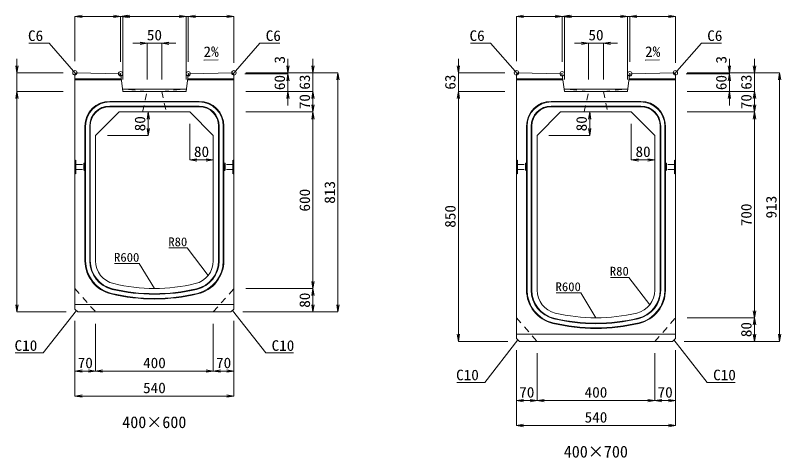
# Model space of a CAD drawing. Units: millimetres at full size. Extents: x -1267 to 18002, y -8037 to 14483.
# Drawn here: x 12962 to 15562, y 9473 to 10977 of the extents above; entities that cross this region are included whole.
import ezdxf
from ezdxf.enums import TextEntityAlignment as Align

# ---------------------------------------------------------------- set-up
doc = ezdxf.new("R2010")
doc.units = ezdxf.units.MM
doc.header["$LTSCALE"] = 30
doc.header["$PDMODE"] = 32
doc.header["$PDSIZE"] = 15
doc.linetypes.add('USER1', pattern=[1.35, 0.75, -0.6])
for name, color, linetype, lineweight in [('インサート', 3, 'USER1', 9), ('寸法線', 7, 'Continuous', 13), ('引出線', 4, 'Continuous', 13), ('排水孔', 30, 'USER1', 9), ('本体', 2, 'Continuous', 13), ('目地', 132, 'Continuous', 5), ('補助線', 8, 'Continuous', 13)]:
    doc.layers.add(name, color=color, linetype=linetype, lineweight=lineweight)
doc.layers.add('文字', color=7, linetype='Continuous')
doc.styles.add('ＭＳ 明朝', font='')
doc.styles.get('ＭＳ 明朝').set_extended_font_data('MS Mincho')

# ---------------------------------------------------------------- blocks, each defined once
blk = doc.blocks.new('open_arrow')
at = {"color": 0, "linetype": 'Continuous', "lineweight": -2}
blk.add_lwpolyline([(7.5, 1.25), (0, 0), (7.5, -1.25)], dxfattribs=at)

msp = doc.modelspace()

# ---------------------------------------------------------------- linework, layer by layer
at = {"layer": 'インサート'}
for p, q in [((13167.64, 10469.83), (13194.64, 10469.83)), ((13167.64, 10469.83), (13167.64, 10452.83)), ((13167.64, 10452.83), (13194.64, 10452.83)), ((13197.64, 10473.83), (13194.64, 10473.83)), ((13194.64, 10473.83), (13194.64, 10448.83)), ((13197.64, 10448.83), (13197.64, 10473.83)), ((13671.24, 10473.83), (13674.24, 10473.83)), ((13671.24, 10448.83), (13671.24, 10473.83)), ((13674.24, 10473.83), (13674.24, 10448.83)), ((13701.24, 10469.83), (13674.24, 10469.83)), ((13701.24, 10452.83), (13674.24, 10452.83)), ((13701.24, 10469.83), (13701.24, 10452.83)), ((14667.64, 10469.83), (14694.64, 10469.83)), ((14667.64, 10469.83), (14667.64, 10452.83)), ((14667.64, 10452.83), (14694.64, 10452.83)), ((14697.64, 10473.83), (14694.64, 10473.83)), ((14694.64, 10473.83), (14694.64, 10448.83)), ((14697.64, 10448.83), (14697.64, 10473.83)), ((15171.24, 10473.83), (15174.24, 10473.83)), ((15171.24, 10448.83), (15171.24, 10473.83)), ((15174.24, 10473.83), (15174.24, 10448.83)), ((15201.24, 10469.83), (15174.24, 10469.83)), ((15201.24, 10452.83), (15174.24, 10452.83)), ((15201.24, 10469.83), (15201.24, 10452.83)), ((13194.64, 10448.83), (13197.64, 10448.83)), ((13674.24, 10448.83), (13671.24, 10448.83)), ((14694.64, 10448.83), (14697.64, 10448.83)), ((15174.24, 10448.83), (15171.24, 10448.83))]:
    msp.add_line(p, q, dxfattribs=at)
at = {"layer": '寸法線'}
for p, q in [((13164.44, 10973.07), (13367.44, 10973.07)), ((13164.44, 10821.33), (13164.44, 10973.07)), ((13271.44, 10973.07), (13374.94, 10973.07)), ((13319.44, 10818.33), (13319.44, 10973.07)), ((13319.44, 10818.33), (13319.44, 10973.07)), ((13326.94, 10758.33), (13326.94, 10973.07)), ((13326.94, 10973.07), (13541.94, 10973.07)), ((13326.94, 10758.33), (13326.94, 10973.07)), ((13493.94, 10973.07), (13597.44, 10973.07)), ((13541.94, 10758.33), (13541.94, 10973.07)), ((13541.94, 10758.33), (13541.94, 10973.07)), ((13549.44, 10818.33), (13549.44, 10973.07)), ((13549.44, 10973.07), (13704.44, 10973.07)), ((13549.44, 10818.33), (13549.44, 10973.07)), ((13704.44, 10815.33), (13704.44, 10973.07)), ((14664.44, 10973.07), (14867.44, 10973.07)), ((14664.44, 10821.33), (14664.44, 10973.07)), ((14771.44, 10973.07), (14874.94, 10973.07)), ((14819.44, 10818.33), (14819.44, 10973.07)), ((14819.44, 10818.33), (14819.44, 10973.07)), ((14826.94, 10758.33), (14826.94, 10973.07)), ((14826.94, 10973.07), (15041.94, 10973.07)), ((14826.94, 10758.33), (14826.94, 10973.07)), ((14993.94, 10973.07), (15097.44, 10973.07)), ((15041.94, 10758.33), (15041.94, 10973.07)), ((15041.94, 10758.33), (15041.94, 10973.07)), ((15049.44, 10818.33), (15049.44, 10973.07)), ((15049.44, 10973.07), (15204.44, 10973.07)), ((15049.44, 10818.33), (15049.44, 10973.07)), ((15204.44, 10815.33), (15204.44, 10973.07)), ((13361.44, 10881.89), (13507.44, 10881.89)), ((13409.44, 10758.33), (13409.44, 10881.89)), ((13459.44, 10758.33), (13459.44, 10881.89)), ((14861.44, 10881.89), (15007.44, 10881.89)), ((14909.44, 10758.33), (14909.44, 10881.89)), ((14959.44, 10758.33), (14959.44, 10881.89)), ((12967.31, 10670.33), (12967.31, 10829.33)), ((13887.95, 10730.33), (13887.95, 10829.33)), ((13972.95, 10670.33), (13972.95, 10829.33)), ((14467.31, 10670.33), (14467.31, 10829.33)), ((15387.95, 10730.33), (15387.95, 10829.33)), ((15472.95, 10670.33), (15472.95, 10829.33)), ((13124.44, 10781.33), (12967.31, 10781.33)), ((13741.38, 10778.33), (13887.95, 10778.33)), ((13741.38, 10778.33), (13887.95, 10778.33)), ((13744.44, 10781.33), (13972.95, 10781.33)), ((13744.44, 10781.33), (14057.95, 10781.33)), ((13744.44, 10781.33), (13887.95, 10781.33)), ((13887.95, 10670.33), (13887.95, 10778.33)), ((14057.95, 9968.33), (14057.95, 10781.33)), ((14624.44, 10781.33), (14467.31, 10781.33)), ((15241.38, 10778.33), (15387.95, 10778.33)), ((15241.38, 10778.33), (15387.95, 10778.33)), ((15244.44, 10781.33), (15472.95, 10781.33)), ((15244.44, 10781.33), (15557.95, 10781.33)), ((15244.44, 10781.33), (15387.95, 10781.33)), ((15387.95, 10670.33), (15387.95, 10778.33)), ((15557.95, 9868.33), (15557.95, 10781.33)), ((12967.31, 9968.33), (12967.31, 10718.33)), ((13124.44, 10718.33), (12967.31, 10718.33)), ((13124.44, 10718.33), (12967.31, 10718.33)), ((13744.44, 10718.33), (13972.95, 10718.33)), ((13744.44, 10718.33), (13972.95, 10718.33)), ((13744.44, 10718.33), (13887.95, 10718.33)), ((13972.95, 10648.33), (13972.95, 10718.33)), ((14467.31, 9868.33), (14467.31, 10718.33)), ((14624.44, 10718.33), (14467.31, 10718.33)), ((14624.44, 10718.33), (14467.31, 10718.33)), ((15244.44, 10718.33), (15472.95, 10718.33)), ((15244.44, 10718.33), (15472.95, 10718.33)), ((15244.44, 10718.33), (15387.95, 10718.33)), ((15472.95, 10648.33), (15472.95, 10718.33)), ((13413.29, 10568.33), (13413.29, 10648.33)), ((13744.44, 10648.33), (13972.95, 10648.33)), ((13744.44, 10648.33), (13972.95, 10648.33)), ((13972.95, 10048.33), (13972.95, 10648.33)), ((14913.29, 10568.33), (14913.29, 10648.33)), ((15244.44, 10648.33), (15472.95, 10648.33)), ((15244.44, 10648.33), (15472.95, 10648.33)), ((15472.95, 9948.33), (15472.95, 10648.33)), ((13554.44, 10608.33), (13554.44, 10485.25)), ((15054.44, 10608.33), (15054.44, 10485.25)), ((13274.44, 10568.33), (13413.29, 10568.33)), ((14774.44, 10568.33), (14913.29, 10568.33)), ((13554.44, 10485.25), (13634.44, 10485.25)), ((15054.44, 10485.25), (15134.44, 10485.25)), ((13744.44, 10048.33), (13972.95, 10048.33)), ((13744.44, 10048.33), (13972.95, 10048.33)), ((13972.95, 9968.33), (13972.95, 10048.33)), ((13134.44, 9968.33), (12967.31, 9968.33)), ((13734.44, 9968.33), (14057.95, 9968.33)), ((13734.44, 9968.33), (13972.95, 9968.33)), ((13164.44, 9938.33), (13164.44, 9767.18)), ((13164.44, 9938.33), (13164.44, 9682.18)), ((13704.44, 9938.33), (13704.44, 9767.18)), ((13704.44, 9938.33), (13704.44, 9682.18)), ((15244.44, 9948.33), (15472.95, 9948.33)), ((15244.44, 9948.33), (15472.95, 9948.33)), ((15472.95, 9868.33), (15472.95, 9948.33)), ((13234.44, 9928.33), (13234.44, 9767.18)), ((13234.44, 9928.33), (13234.44, 9767.18)), ((13634.44, 9928.33), (13634.44, 9767.18)), ((13634.44, 9928.33), (13634.44, 9767.18)), ((14634.44, 9868.33), (14467.31, 9868.33)), ((15234.44, 9868.33), (15557.95, 9868.33)), ((15234.44, 9868.33), (15472.95, 9868.33)), ((14664.44, 9838.33), (14664.44, 9667.18)), ((14664.44, 9838.33), (14664.44, 9582.18)), ((15204.44, 9838.33), (15204.44, 9667.18)), ((15204.44, 9838.33), (15204.44, 9582.18)), ((14734.44, 9828.33), (14734.44, 9667.18)), ((14734.44, 9828.33), (14734.44, 9667.18)), ((15134.44, 9828.33), (15134.44, 9667.18)), ((15134.44, 9828.33), (15134.44, 9667.18)), ((13164.44, 9767.18), (13234.44, 9767.18)), ((13234.44, 9767.18), (13634.44, 9767.18)), ((13634.44, 9767.18), (13704.44, 9767.18)), ((13164.44, 9682.18), (13704.44, 9682.18)), ((14664.44, 9667.18), (14734.44, 9667.18)), ((14734.44, 9667.18), (15134.44, 9667.18)), ((15134.44, 9667.18), (15204.44, 9667.18)), ((14664.44, 9582.18), (15204.44, 9582.18))]:
    msp.add_line(p, q, dxfattribs=at)
at = {"layer": '引出線'}
for points in [[(13167.44, 10778.28), (13076.41, 10882.59), (13008.06, 10882.59)], [(13701.44, 10778.28), (13792.47, 10882.59), (13860.81, 10882.59)], [(14667.44, 10778.28), (14576.41, 10882.59), (14508.06, 10882.59)], [(15201.44, 10778.28), (15292.47, 10882.59), (15360.81, 10882.59)], [(13601.85, 10824.27), (13650.56, 10825.25), (13601.82, 10824.27)], [(15101.85, 10824.27), (15150.56, 10825.25), (15101.82, 10824.27)], [(13617.2, 10092.76), (13545.94, 10185.86), (13483.71, 10185.86)], [(13434.44, 10048.33), (13383.07, 10133.08), (13298.9, 10133.08)], [(15117.2, 9992.76), (15045.94, 10085.86), (14983.71, 10085.86)], [(14934.44, 9948.33), (14883.07, 10033.08), (14798.9, 10033.08)], [(13169.44, 9973.33), (13056.46, 9828.9), (12961.79, 9828.9)], [(13699.44, 9973.33), (13812.42, 9828.9), (13907.09, 9828.9)], [(14669.44, 9873.33), (14556.46, 9728.9), (14461.79, 9728.9)], [(15199.44, 9873.33), (15312.42, 9728.9), (15407.09, 9728.9)]]:
    msp.add_lwpolyline(points, dxfattribs=at)
at = {"layer": '排水孔'}
for p, q in [((13409.44, 10718.33), (13325.94, 10726.33)), ((13394.44, 10648.33), (13409.44, 10718.33)), ((13459.44, 10718.33), (13542.94, 10726.33)), ((13459.44, 10718.33), (13474.44, 10648.33)), ((14909.44, 10718.33), (14825.94, 10726.33)), ((14894.44, 10648.33), (14909.44, 10718.33)), ((14959.44, 10718.33), (15042.94, 10726.33)), ((14959.44, 10718.33), (14974.44, 10648.33))]:
    msp.add_line(p, q, dxfattribs=at)
at = {"layer": '本体'}
for p, q in [((13170.44, 10781.22), (13164.44, 10775.33)), ((13164.44, 9978.33), (13164.44, 10775.33)), ((13170.44, 10781.22), (13314.25, 10778.43)), ((13698.44, 10781.22), (13554.63, 10778.43)), ((13698.44, 10781.22), (13704.44, 10775.33)), ((13704.44, 9978.33), (13704.44, 10775.33)), ((14670.44, 10781.22), (14664.44, 10775.33)), ((14664.44, 9878.33), (14664.44, 10775.33)), ((14670.44, 10781.22), (14814.25, 10778.43)), ((15198.44, 10781.22), (15054.63, 10778.43)), ((15198.44, 10781.22), (15204.44, 10775.33)), ((15204.44, 9878.33), (15204.44, 10775.33)), ((13326.94, 10718.33), (13541.94, 10718.33)), ((14826.94, 10718.33), (15041.94, 10718.33)), ((13234.44, 10568.33), (13314.44, 10648.33)), ((13314.44, 10648.33), (13554.44, 10648.33)), ((13554.44, 10648.33), (13634.44, 10568.33)), ((14734.44, 10568.33), (14814.44, 10648.33)), ((14814.44, 10648.33), (15054.44, 10648.33)), ((15054.44, 10648.33), (15134.44, 10568.33)), ((13234.44, 10142.37), (13234.44, 10568.33)), ((13634.44, 10568.33), (13634.44, 10142.37)), ((14734.44, 10042.37), (14734.44, 10568.33)), ((15134.44, 10568.33), (15134.44, 10042.37)), ((13174.44, 9968.33), (13164.44, 9978.33)), ((13174.44, 9968.33), (13694.44, 9968.33)), ((13694.44, 9968.33), (13704.44, 9978.33)), ((14674.44, 9868.33), (14664.44, 9878.33)), ((14674.44, 9868.33), (15194.44, 9868.33)), ((15194.44, 9868.33), (15204.44, 9878.33))]:
    msp.add_line(p, q, dxfattribs=at)
at = {"layer": '本体', "lineweight": 20}
for p, q in [((13320.08, 10773.18), (13326.94, 10718.33)), ((13548.79, 10773.18), (13541.94, 10718.33)), ((14820.08, 10773.18), (14826.94, 10718.33)), ((15048.79, 10773.18), (15041.94, 10718.33))]:
    msp.add_line(p, q, dxfattribs=at)
at = {"layer": '本体', "lineweight": 9}
for p, q in [((13325.94, 10726.33), (13542.94, 10726.33)), ((14825.94, 10726.33), (15042.94, 10726.33)), ((13164.44, 10485.83), (13167.64, 10483.83)), ((13167.64, 10483.83), (13167.64, 10438.83)), ((13704.44, 10485.83), (13701.24, 10483.83)), ((13701.24, 10483.83), (13701.24, 10438.83)), ((14664.44, 10485.83), (14667.64, 10483.83)), ((14667.64, 10483.83), (14667.64, 10438.83)), ((15204.44, 10485.83), (15201.24, 10483.83)), ((15201.24, 10483.83), (15201.24, 10438.83)), ((13167.64, 10438.83), (13164.44, 10436.83)), ((13701.24, 10438.83), (13704.44, 10436.83)), ((14667.64, 10438.83), (14664.44, 10436.83)), ((15201.24, 10438.83), (15204.44, 10436.83)), ((13164.44, 9993.33), (13704.44, 9993.33)), ((14664.44, 9893.33), (15204.44, 9893.33))]:
    msp.add_line(p, q, dxfattribs=at)
at = {"layer": '本体', "linetype": 'USER1', "lineweight": 9}
for p, q in [((13164.44, 10048.33), (13234.44, 9968.33)), ((13634.44, 9968.33), (13704.44, 10048.33)), ((14664.44, 9948.33), (14734.44, 9868.33)), ((15134.44, 9868.33), (15204.44, 9948.33))]:
    msp.add_line(p, q, dxfattribs=at)
at = {"layer": '本体'}
for centre, radius, start, end in [((13314.13, 10772.44), 6, 7.12502, 88.89119), ((13554.75, 10772.44), 6, 91.10881, 172.87498), ((14814.13, 10772.44), 6, 7.12502, 88.89119), ((15054.75, 10772.44), 6, 91.10881, 172.87498), ((13314.44, 10142.37), 80, 180, 256.65764), ((13554.44, 10142.37), 80, 283.34236, 0), ((13434.44, 10648.33), 600, 256.65764, 283.34236), ((14814.44, 10042.37), 80, 180, 256.65764), ((15054.44, 10042.37), 80, 283.34236, 0), ((14934.44, 10548.33), 600, 256.65764, 283.34236)]:
    msp.add_arc(centre, radius, start, end, dxfattribs=at)
at = {"layer": '目地'}
for p, q in [((13164.44, 10761.33), (13321.56, 10761.33)), ((13164.44, 10757.33), (13322.06, 10757.33)), ((13704.44, 10757.33), (13546.81, 10757.33)), ((13704.44, 10761.33), (13547.31, 10761.33)), ((14664.44, 10761.33), (14821.56, 10761.33)), ((14664.44, 10757.33), (14822.06, 10757.33)), ((15204.44, 10757.33), (15046.81, 10757.33)), ((15204.44, 10761.33), (15047.31, 10761.33)), ((13586.44, 10684.33), (13282.44, 10684.33)), ((13586.44, 10682.33), (13282.44, 10682.33)), ((13586.44, 10668.33), (13282.44, 10668.33)), ((13586.44, 10666.33), (13282.44, 10666.33)), ((15086.44, 10684.33), (14782.44, 10684.33)), ((15086.44, 10682.33), (14782.44, 10682.33)), ((15086.44, 10668.33), (14782.44, 10668.33)), ((15086.44, 10666.33), (14782.44, 10666.33)), ((13198.44, 10600.33), (13198.44, 10142.37)), ((13200.44, 10600.33), (13200.44, 10142.37)), ((13214.44, 10600.33), (13214.44, 10142.37)), ((13216.44, 10600.33), (13216.44, 10142.37)), ((13652.44, 10142.37), (13652.44, 10600.33)), ((13654.44, 10142.37), (13654.44, 10600.33)), ((13668.44, 10142.37), (13668.44, 10600.33)), ((13670.44, 10142.37), (13670.44, 10600.33)), ((14698.44, 10600.33), (14698.44, 10042.37)), ((14700.44, 10600.33), (14700.44, 10042.37)), ((14714.44, 10600.33), (14714.44, 10042.37)), ((14716.44, 10600.33), (14716.44, 10042.37)), ((15152.44, 10042.37), (15152.44, 10600.33)), ((15154.44, 10042.37), (15154.44, 10600.33)), ((15168.44, 10042.37), (15168.44, 10600.33)), ((15170.44, 10042.37), (15170.44, 10600.33))]:
    msp.add_line(p, q, dxfattribs=at)
for centre, radius, start, end in [((13282.44, 10600.33), 84, 90, 180), ((13282.44, 10600.33), 82, 90, 180), ((13282.44, 10600.33), 68, 90, 180), ((13282.44, 10600.33), 66, 90, 180), ((13586.44, 10600.33), 84, 0, 90), ((13586.44, 10600.33), 82, 0, 90), ((13586.44, 10600.33), 68, 0, 90), ((13586.44, 10600.33), 66, 0, 90), ((14782.44, 10600.33), 84, 90, 180), ((14782.44, 10600.33), 82, 90, 180), ((14782.44, 10600.33), 68, 90, 180), ((14782.44, 10600.33), 66, 90, 180), ((15086.44, 10600.33), 84, 0, 90), ((15086.44, 10600.33), 82, 0, 90), ((15086.44, 10600.33), 68, 0, 90), ((15086.44, 10600.33), 66, 0, 90), ((13314.44, 10142.37), 116, 180, 256.65764), ((13314.44, 10142.37), 114, 180, 256.65764), ((13314.44, 10142.37), 100, 180, 256.65764), ((13314.44, 10142.37), 98, 180, 256.65764), ((13554.44, 10142.37), 98, 283.34236, 0), ((13554.44, 10142.37), 100, 283.34236, 0), ((13554.44, 10142.37), 114, 283.34236, 0), ((13554.44, 10142.37), 116, 283.34236, 0), ((13434.44, 10648.33), 620, 256.65764, 283.34236), ((13434.44, 10648.33), 618, 256.65764, 283.34236), ((14814.44, 10042.37), 116, 180, 256.65764), ((14814.44, 10042.37), 114, 180, 256.65764), ((14814.44, 10042.37), 100, 180, 256.65764), ((14814.44, 10042.37), 98, 180, 256.65764), ((15054.44, 10042.37), 98, 283.34236, 0), ((15054.44, 10042.37), 100, 283.34236, 0), ((15054.44, 10042.37), 114, 283.34236, 0), ((15054.44, 10042.37), 116, 283.34236, 0), ((13434.44, 10648.33), 636, 256.65764, 283.34236), ((13434.44, 10648.33), 634, 256.65764, 283.34236), ((14934.44, 10548.33), 620, 256.65764, 283.34236), ((14934.44, 10548.33), 618, 256.65764, 283.34236), ((14934.44, 10548.33), 636, 256.65764, 283.34236), ((14934.44, 10548.33), 634, 256.65764, 283.34236)]:
    msp.add_arc(centre, radius, start, end, dxfattribs=at)
at = {"layer": '補助線'}
for p in [(13164.44, 10781.33), (13319.44, 10778.33), (13549.44, 10778.33), (13704.44, 10781.33), (14664.44, 10781.33), (14819.44, 10778.33), (15049.44, 10778.33), (15204.44, 10781.33)]:
    msp.add_point(p, dxfattribs=at)

# ---------------------------------------------------------------- block references
at = {"layer": '寸法線', "xscale": 3.2, "yscale": 3.2}
for p in [(13164.44, 10973.07), (13319.44, 10973.07), (13326.94, 10973.07), (13326.94, 10973.07), (13549.44, 10973.07), (13549.44, 10973.07), (14664.44, 10973.07), (14819.44, 10973.07), (14826.94, 10973.07), (14826.94, 10973.07), (15049.44, 10973.07), (15049.44, 10973.07), (13459.44, 10881.89), (14959.44, 10881.89), (13554.44, 10485.25), (15054.44, 10485.25), (13164.44, 9767.18), (13234.44, 9767.18), (13634.44, 9767.18), (13164.44, 9682.18), (14664.44, 9667.18), (14734.44, 9667.18), (15134.44, 9667.18), (14664.44, 9582.18)]:
    msp.add_blockref('open_arrow', p, dxfattribs=at)
for p, rotation in [((13319.44, 10973.07), 180), ((13541.94, 10973.07), 180), ((13541.94, 10973.07), 180), ((13704.44, 10973.07), 180), ((14819.44, 10973.07), 180), ((15041.94, 10973.07), 180), ((15041.94, 10973.07), 180), ((15204.44, 10973.07), 180), ((13409.44, 10881.89), 180), ((14909.44, 10881.89), 180), ((12967.31, 10781.33), 90), ((13887.95, 10781.33), 90), ((13972.95, 10781.33), 90), ((14467.31, 10781.33), 90), ((15387.95, 10781.33), 90), ((15472.95, 10781.33), 90), ((13887.95, 10778.33), 270), ((13887.95, 10778.33), 270), ((14057.95, 10781.33), 270), ((15387.95, 10778.33), 270), ((15387.95, 10778.33), 270), ((15557.95, 10781.33), 270), ((12967.31, 10718.33), 270), ((12967.31, 10718.33), 270), ((13887.95, 10718.33), 270), ((13972.95, 10718.33), 270), ((13972.95, 10718.33), 270), ((14467.31, 10718.33), 270), ((14467.31, 10718.33), 270), ((15387.95, 10718.33), 270), ((15472.95, 10718.33), 270), ((15472.95, 10718.33), 270), ((13972.95, 10648.33), 90), ((15472.95, 10648.33), 90), ((13413.29, 10648.33), 270), ((13972.95, 10648.33), 270), ((14913.29, 10648.33), 270), ((15472.95, 10648.33), 270), ((13413.29, 10568.33), 90), ((14913.29, 10568.33), 90), ((13634.44, 10485.25), 180), ((15134.44, 10485.25), 180), ((13972.95, 10048.33), 90), ((13972.95, 10048.33), 270), ((12967.31, 9968.33), 90), ((13972.95, 9968.33), 90), ((14057.95, 9968.33), 90), ((15472.95, 9948.33), 90), ((15472.95, 9948.33), 270), ((14467.31, 9868.33), 90), ((15472.95, 9868.33), 90), ((15557.95, 9868.33), 90), ((13234.44, 9767.18), 180), ((13634.44, 9767.18), 180), ((13704.44, 9767.18), 180), ((13704.44, 9682.18), 180), ((14734.44, 9667.18), 180), ((15134.44, 9667.18), 180), ((15204.44, 9667.18), 180), ((15204.44, 9582.18), 180)]:
    msp.add_blockref('open_arrow', p, dxfattribs=dict(at, rotation=rotation))
at = {"layer": '引出線'}
for p, xscale, yscale, rotation in [((13601.85, 10824.27), 0.16, 0.16, 1.1), ((15101.85, 10824.27), 0.16, 0.16, 1.1), ((13167.44, 10778.28), 0.16, 0.16, 131.1), ((13701.44, 10778.28), 0.16, 0.16, 48.9), ((14667.44, 10778.28), 0.16, 0.16, 131.1), ((15201.44, 10778.28), 0.16, 0.16, 48.9), ((13617.2, 10092.76), 0.133, 0.133, 127.4), ((13434.44, 10048.33), 0.133, 0.133, 121.2), ((15117.2, 9992.76), 0.133, 0.133, 127.4), ((13169.44, 9973.33), 0.16, 0.16, 232), ((13699.44, 9973.33), 0.16, 0.16, 308), ((14934.44, 9948.33), 0.133, 0.133, 121.2), ((14669.44, 9873.33), 0.16, 0.16, 232), ((15199.44, 9873.33), 0.16, 0.16, 308)]:
    msp.add_blockref('open_arrow', p, dxfattribs=dict(at, xscale=xscale, yscale=yscale, rotation=rotation))

# ---------------------------------------------------------------- texts
at = {"layer": '寸法線', "style": 'ＭＳ 明朝', "width": 1.05}
for s, p in [('50', (13434.44, 10909.89)), ('50', (14934.44, 10909.89)), ('80', (13594.44, 10513.25)), ('80', (15094.44, 10513.25)), ('70', (13199.44, 9795.18)), ('400', (13434.44, 9795.18)), ('70', (13669.44, 9795.18)), ('540', (13434.44, 9710.18)), ('70', (14699.44, 9695.18)), ('400', (14934.44, 9695.18)), ('70', (15169.44, 9695.18)), ('540', (14934.44, 9610.18))]:
    msp.add_text(s, height=36.03, dxfattribs=at).set_placement(p, align=Align.MIDDLE_CENTER)
for s, p in [('3', (13859.95, 10825.9)), ('3', (15359.95, 10825.9)), ('60', (13859.95, 10748.33)), ('63', (13944.95, 10749.83)), ('63', (14439.31, 10749.83)), ('60', (15359.95, 10748.33)), ('63', (15444.95, 10749.83)), ('70', (13944.95, 10683.33)), ('70', (15444.95, 10683.33)), ('80', (13385.29, 10608.33)), ('80', (14885.29, 10608.33)), ('813', (14029.95, 10374.83)), ('600', (13944.95, 10348.33)), ('913', (15529.95, 10324.83)), ('850', (14439.31, 10293.33)), ('700', (15444.95, 10298.33)), ('80', (13944.95, 10008.33)), ('80', (15444.95, 9908.33))]:
    msp.add_text(s, height=36.03, rotation=90, dxfattribs=at).set_placement(p, align=Align.MIDDLE_CENTER)
at = {"layer": '引出線', "style": 'ＭＳ 明朝', "width": 1.05}
for s, height, p in [('C6', 36.03, (13056.41, 10925.79)), ('C6', 36.03, (14556.41, 10925.79)), ('R80', 30.02, (13545.94, 10221.86)), ('R600', 30.02, (13383.07, 10169.08)), ('R80', 30.02, (15045.94, 10121.86)), ('R600', 30.02, (14883.07, 10069.08)), ('C10', 36.03, (13036.46, 9872.1)), ('C10', 36.03, (14536.46, 9772.1))]:
    msp.add_text(s, height=height, dxfattribs=at).set_placement(p, align=Align.TOP_RIGHT)
for s, p in [('C6', (13812.47, 10925.79)), ('C6', (15312.47, 10925.79)), ('C10', (13832.42, 9872.1)), ('C10', (15332.42, 9772.1))]:
    msp.add_text(s, height=36.03, dxfattribs=at).set_placement(p, align=Align.TOP_LEFT)
for p in [(13600.88, 10871.17), (15100.88, 10871.17)]:
    msp.add_text('2%', height=36.03, rotation=1.146, dxfattribs=at).set_placement(p, align=Align.TOP_LEFT)
at = {"layer": '文字', "style": 'ＭＳ 明朝'}
for s, p in [('400×600', (13433.96, 9593.36)), ('400×700', (14933.96, 9493.36))]:
    msp.add_text(s, height=40.03, dxfattribs=at).set_placement(p, align=Align.MIDDLE_CENTER)

doc.saveas('drawing.dxf')
